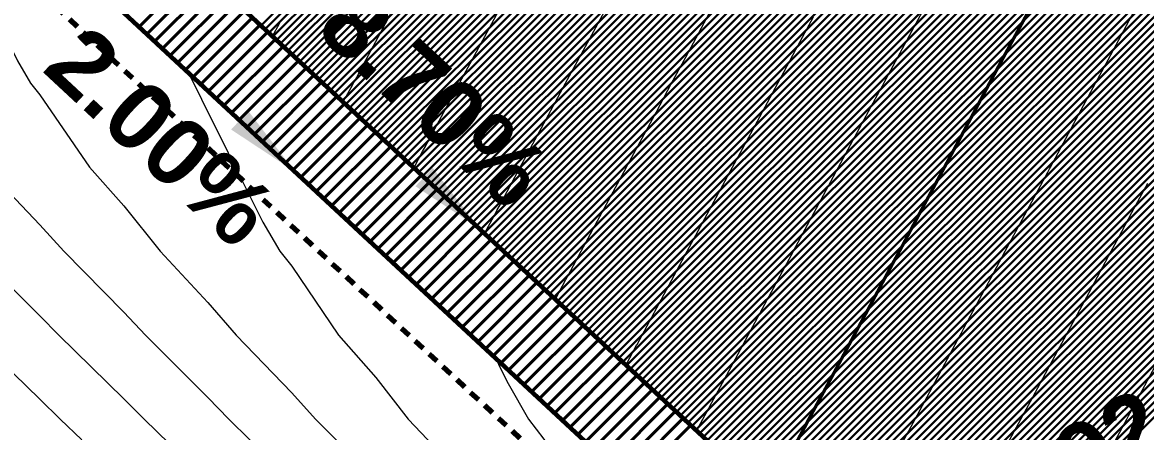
# Model space of a CAD drawing. Extents: x 2799052 to 2815686, y 1319509 to 1336143.
# Drawn here: x 2807515.69 to 2807529.06, y 1327789.5 to 1327794.37 of the extents above; entities that cross this region are included whole.
import ezdxf

# ---------------------------------------------------------------- set-up
doc = ezdxf.new("R2010")
doc.units = 0
doc.header["$LTSCALE"] = 0.5
doc.header["$MEASUREMENT"] = 0
doc.linetypes.add('HIDDEN', pattern=[0.375, 0.25, -0.125])
for name, color, linetype, lineweight in [('C-PRKG-CONC', 2, 'Continuous', 40), ('C-Road-Asph-Hach', 110, 'Continuous', 30), ('C-Strm-Foun-Dran', 6, 'HIDDEN', 70), ('C-Topo-Cont-10th', 8, 'Continuous', 13), ('C-TOPO-CONT-1FT', 7, 'Continuous', 40), ('C-TOPO-SLOP', 1, 'Continuous', 25), ('C-TOPO-SPOT', 2, 'Continuous', 25), ('C-WALL', 6, 'Continuous', 60), ('C-Wall-Hach', 130, 'Continuous', 40)]:
    doc.layers.add(name, color=color, linetype=linetype, lineweight=lineweight)
doc.layers.add('C-Road-Asph-Hach-Bdry', color=64, linetype='Continuous', lineweight=25, plot=False)
doc.layers.add('C-TOPO-USER', color=40, linetype='Continuous')
doc.styles.add('Swiss 721 BT', font='swissb.ttf', dxfattribs={"height": 2})

msp = doc.modelspace()

# ---------------------------------------------------------------- linework, layer by layer
at = {"layer": 'C-PRKG-CONC'}
msp.add_line((2807526.593, 1327786.827), (2807507.963, 1327804.165), dxfattribs=at)
at = {"layer": 'C-Road-Asph-Hach', "linetype": 'Continuous'}
for p, q in [((2807518.53, 1327794.331), (2807527.259, 1327803.059)), ((2807518.576, 1327794.288), (2807527.304, 1327803.016)), ((2807518.622, 1327794.246), (2807527.35, 1327802.973)), ((2807518.668, 1327794.203), (2807527.395, 1327802.93)), ((2807518.714, 1327794.161), (2807527.44, 1327802.887)), ((2807518.759, 1327794.118), (2807527.486, 1327802.844)), ((2807518.805, 1327794.075), (2807527.531, 1327802.801)), ((2807518.851, 1327794.033), (2807527.577, 1327802.758)), ((2807518.897, 1327793.99), (2807527.622, 1327802.715)), ((2807518.942, 1327793.947), (2807527.667, 1327802.672)), ((2807518.988, 1327793.905), (2807527.713, 1327802.629)), ((2807519.034, 1327793.862), (2807527.758, 1327802.586)), ((2807519.08, 1327793.82), (2807527.804, 1327802.543)), ((2807519.126, 1327793.777), (2807527.849, 1327802.5)), ((2807519.171, 1327793.734), (2807527.894, 1327802.457)), ((2807519.217, 1327793.692), (2807527.94, 1327802.414)), ((2807519.263, 1327793.649), (2807527.985, 1327802.371)), ((2807519.309, 1327793.607), (2807528.031, 1327802.328)), ((2807519.354, 1327793.564), (2807528.076, 1327802.286)), ((2807519.4, 1327793.521), (2807528.121, 1327802.243)), ((2807519.446, 1327793.479), (2807528.167, 1327802.2)), ((2807519.492, 1327793.436), (2807528.212, 1327802.157)), ((2807519.538, 1327793.394), (2807528.258, 1327802.114)), ((2807519.583, 1327793.351), (2807528.303, 1327802.071)), ((2807519.629, 1327793.308), (2807528.348, 1327802.028)), ((2807519.675, 1327793.266), (2807528.394, 1327801.985)), ((2807519.721, 1327793.223), (2807528.439, 1327801.942)), ((2807519.767, 1327793.181), (2807528.485, 1327801.899)), ((2807519.812, 1327793.138), (2807528.53, 1327801.856)), ((2807519.858, 1327793.095), (2807528.575, 1327801.813)), ((2807519.904, 1327793.053), (2807528.621, 1327801.77)), ((2807519.95, 1327793.01), (2807528.666, 1327801.727)), ((2807519.995, 1327792.968), (2807528.711, 1327801.684)), ((2807520.041, 1327792.925), (2807528.757, 1327801.641)), ((2807520.087, 1327792.882), (2807528.802, 1327801.598)), ((2807520.133, 1327792.84), (2807528.848, 1327801.555)), ((2807520.179, 1327792.797), (2807528.893, 1327801.512)), ((2807520.224, 1327792.754), (2807528.938, 1327801.469)), ((2807520.27, 1327792.712), (2807528.984, 1327801.426)), ((2807520.316, 1327792.669), (2807529.029, 1327801.383)), ((2807520.362, 1327792.627), (2807529.075, 1327801.34)), ((2807520.407, 1327792.584), (2807529.12, 1327801.297)), ((2807520.453, 1327792.541), (2807529.165, 1327801.254)), ((2807520.499, 1327792.499), (2807529.211, 1327801.211)), ((2807520.545, 1327792.456), (2807529.256, 1327801.168)), ((2807520.591, 1327792.414), (2807529.302, 1327801.125)), ((2807520.636, 1327792.371), (2807529.347, 1327801.082)), ((2807520.682, 1327792.328), (2807529.392, 1327801.039)), ((2807520.728, 1327792.286), (2807529.438, 1327800.996)), ((2807520.774, 1327792.243), (2807529.483, 1327800.953)), ((2807520.819, 1327792.201), (2807529.529, 1327800.91)), ((2807520.865, 1327792.158), (2807529.574, 1327800.867)), ((2807520.911, 1327792.115), (2807529.619, 1327800.824)), ((2807520.957, 1327792.073), (2807529.665, 1327800.781)), ((2807521.003, 1327792.03), (2807529.71, 1327800.738)), ((2807521.048, 1327791.988), (2807529.756, 1327800.695)), ((2807521.094, 1327791.945), (2807529.801, 1327800.652)), ((2807521.14, 1327791.902), (2807529.846, 1327800.609)), ((2807521.186, 1327791.86), (2807529.892, 1327800.566)), ((2807521.232, 1327791.817), (2807529.937, 1327800.523)), ((2807521.277, 1327791.775), (2807529.983, 1327800.48)), ((2807521.323, 1327791.732), (2807530.028, 1327800.437)), ((2807521.369, 1327791.689), (2807530.073, 1327800.394)), ((2807521.415, 1327791.647), (2807530.119, 1327800.351)), ((2807521.46, 1327791.604), (2807530.164, 1327800.308)), ((2807521.506, 1327791.562), (2807530.21, 1327800.265)), ((2807521.552, 1327791.519), (2807530.255, 1327800.222)), ((2807521.598, 1327791.476), (2807530.3, 1327800.179)), ((2807521.644, 1327791.434), (2807530.346, 1327800.136)), ((2807521.689, 1327791.391), (2807530.391, 1327800.093)), ((2807521.735, 1327791.348), (2807530.436, 1327800.05)), ((2807521.781, 1327791.306), (2807530.482, 1327800.007)), ((2807521.827, 1327791.263), (2807530.527, 1327799.964)), ((2807521.872, 1327791.221), (2807530.573, 1327799.921)), ((2807521.918, 1327791.178), (2807530.618, 1327799.878)), ((2807521.964, 1327791.135), (2807530.663, 1327799.835)), ((2807522.01, 1327791.093), (2807530.709, 1327799.792)), ((2807522.056, 1327791.05), (2807530.754, 1327799.749)), ((2807522.101, 1327791.008), (2807530.8, 1327799.706)), ((2807522.147, 1327790.965), (2807530.845, 1327799.663)), ((2807522.193, 1327790.922), (2807530.89, 1327799.62)), ((2807522.239, 1327790.88), (2807530.936, 1327799.577)), ((2807522.284, 1327790.837), (2807530.981, 1327799.534)), ((2807522.33, 1327790.795), (2807531.027, 1327799.491)), ((2807522.376, 1327790.752), (2807531.072, 1327799.448)), ((2807522.422, 1327790.709), (2807531.117, 1327799.405)), ((2807522.468, 1327790.667), (2807531.163, 1327799.362)), ((2807522.513, 1327790.624), (2807531.208, 1327799.319)), ((2807522.559, 1327790.582), (2807531.254, 1327799.276)), ((2807522.605, 1327790.539), (2807531.299, 1327799.233)), ((2807522.651, 1327790.496), (2807531.344, 1327799.19)), ((2807522.697, 1327790.454), (2807531.39, 1327799.147)), ((2807522.742, 1327790.411), (2807531.435, 1327799.104)), ((2807522.788, 1327790.369), (2807531.481, 1327799.061)), ((2807522.834, 1327790.326), (2807531.526, 1327799.018)), ((2807522.88, 1327790.283), (2807531.571, 1327798.975)), ((2807522.925, 1327790.241), (2807531.617, 1327798.932)), ((2807522.971, 1327790.198), (2807531.662, 1327798.889)), ((2807523.017, 1327790.155), (2807531.708, 1327798.846)), ((2807523.063, 1327790.113), (2807531.753, 1327798.803)), ((2807523.109, 1327790.07), (2807531.798, 1327798.76)), ((2807523.154, 1327790.028), (2807531.844, 1327798.717)), ((2807523.2, 1327789.985), (2807531.889, 1327798.674)), ((2807523.246, 1327789.942), (2807531.935, 1327798.631)), ((2807523.292, 1327789.9), (2807531.98, 1327798.588)), ((2807523.337, 1327789.857), (2807532.025, 1327798.545)), ((2807523.383, 1327789.815), (2807532.071, 1327798.502)), ((2807523.429, 1327789.772), (2807532.116, 1327798.459)), ((2807523.475, 1327789.729), (2807532.161, 1327798.416)), ((2807523.521, 1327789.687), (2807532.207, 1327798.373)), ((2807523.566, 1327789.644), (2807532.252, 1327798.33)), ((2807523.612, 1327789.602), (2807532.298, 1327798.287)), ((2807523.658, 1327789.559), (2807532.343, 1327798.244)), ((2807523.704, 1327789.516), (2807532.388, 1327798.201)), ((2807523.749, 1327789.474), (2807532.434, 1327798.158)), ((2807523.795, 1327789.431), (2807532.479, 1327798.115)), ((2807523.841, 1327789.389), (2807532.525, 1327798.072)), ((2807523.887, 1327789.346), (2807532.57, 1327798.029)), ((2807523.933, 1327789.303), (2807532.615, 1327797.986)), ((2807523.978, 1327789.261), (2807532.661, 1327797.943)), ((2807524.024, 1327789.218), (2807532.706, 1327797.9)), ((2807524.07, 1327789.176), (2807532.752, 1327797.857)), ((2807524.116, 1327789.133), (2807532.797, 1327797.814)), ((2807524.162, 1327789.09), (2807532.842, 1327797.771)), ((2807524.207, 1327789.048), (2807532.888, 1327797.728)), ((2807524.253, 1327789.005), (2807532.933, 1327797.685)), ((2807524.299, 1327788.962), (2807532.979, 1327797.642)), ((2807524.345, 1327788.92), (2807533.024, 1327797.599)), ((2807524.39, 1327788.877), (2807533.069, 1327797.556)), ((2807524.436, 1327788.835), (2807533.115, 1327797.513)), ((2807524.482, 1327788.792), (2807533.16, 1327797.47)), ((2807524.528, 1327788.749), (2807533.206, 1327797.427)), ((2807524.574, 1327788.707), (2807533.251, 1327797.384)), ((2807524.619, 1327788.664), (2807533.296, 1327797.341)), ((2807524.665, 1327788.622), (2807533.342, 1327797.298)), ((2807524.711, 1327788.579), (2807533.387, 1327797.255)), ((2807524.757, 1327788.536), (2807533.433, 1327797.212)), ((2807524.802, 1327788.494), (2807533.478, 1327797.169)), ((2807524.848, 1327788.451), (2807533.523, 1327797.126)), ((2807524.894, 1327788.409), (2807533.569, 1327797.083)), ((2807524.94, 1327788.366), (2807533.614, 1327797.04)), ((2807524.986, 1327788.323), (2807533.66, 1327796.997)), ((2807525.031, 1327788.281), (2807533.705, 1327796.954)), ((2807525.077, 1327788.238), (2807533.75, 1327796.911)), ((2807525.123, 1327788.196), (2807533.796, 1327796.868)), ((2807525.169, 1327788.153), (2807533.841, 1327796.825)), ((2807525.214, 1327788.11), (2807533.886, 1327796.782)), ((2807525.26, 1327788.068), (2807533.932, 1327796.739)), ((2807525.306, 1327788.025), (2807533.977, 1327796.696)), ((2807525.352, 1327787.983), (2807534.023, 1327796.653)), ((2807525.398, 1327787.94), (2807534.068, 1327796.61)), ((2807525.443, 1327787.897), (2807534.113, 1327796.567)), ((2807525.489, 1327787.855), (2807534.159, 1327796.524)), ((2807525.535, 1327787.812), (2807534.204, 1327796.481)), ((2807525.581, 1327787.769), (2807534.25, 1327796.438)), ((2807525.627, 1327787.727), (2807534.295, 1327796.395)), ((2807525.672, 1327787.684), (2807534.34, 1327796.352)), ((2807525.718, 1327787.642), (2807534.386, 1327796.309)), ((2807525.764, 1327787.599), (2807534.431, 1327796.266)), ((2807525.81, 1327787.556), (2807534.477, 1327796.223)), ((2807525.855, 1327787.514), (2807534.522, 1327796.18)), ((2807525.901, 1327787.471), (2807534.567, 1327796.137)), ((2807525.947, 1327787.429), (2807534.613, 1327796.094)), ((2807525.993, 1327787.386), (2807534.658, 1327796.051)), ((2807526.039, 1327787.343), (2807534.704, 1327796.008)), ((2807526.084, 1327787.301), (2807534.749, 1327795.965)), ((2807526.13, 1327787.258), (2807534.794, 1327795.922)), ((2807526.176, 1327787.216), (2807534.84, 1327795.879)), ((2807526.222, 1327787.173), (2807534.885, 1327795.836)), ((2807526.267, 1327787.13), (2807534.931, 1327795.793)), ((2807526.313, 1327787.088), (2807534.976, 1327795.75)), ((2807526.359, 1327787.045), (2807535.021, 1327795.708)), ((2807526.405, 1327787.003), (2807535.067, 1327795.665)), ((2807526.451, 1327786.96), (2807535.112, 1327795.622)), ((2807519.721, 1327793.223), (2807519.721, 1327793.223)), ((2807522.651, 1327790.496), (2807522.651, 1327790.496))]:
    msp.add_line(p, q, dxfattribs=at)
at = {"layer": 'C-Road-Asph-Hach-Bdry'}
msp.add_line((2807544.894, 1327769.795), (2807507.963, 1327804.165), dxfattribs=at)
msp.add_circle((2807368.688, 1327825.522), 8317.007, dxfattribs=at)
at = {"layer": 'C-Strm-Foun-Dran'}
msp.add_line((2807511.8, 1327798.546), (2807546.434, 1327766.313), dxfattribs=at)
at = {"layer": 'C-Topo-Cont-10th'}
for points, elevation in [([(2807517.895, 1327788.905), (2807517.135, 1327789.644), (2807516.895, 1327789.884), (2807516.121, 1327790.644), (2807515.895, 1327790.874), (2807515.118, 1327791.644), (2807514.895, 1327791.875), (2807514.128, 1327792.644), (2807513.895, 1327792.889), (2807513.15, 1327793.644), (2807512.895, 1327793.916), (2807512.18, 1327794.644), (2807511.895, 1327794.964), (2807511.227, 1327795.644), (2807510.895, 1327796.115), (2807510.396, 1327796.644), (2807509.895, 1327797.553), (2807509.839, 1327797.644), (2807509.784, 1327797.755), (2807509.342, 1327798.644), (2807509.315, 1327798.697), (2807509.096, 1327799.137)], 8296.7), ([(2807511.095, 1327799.07), (2807511.164, 1327798.932), (2807511.187, 1327798.886), (2807511.245, 1327798.769), (2807511.307, 1327798.644), (2807511.715, 1327797.823), (2807511.805, 1327797.644), (2807511.895, 1327797.462), (2807512.302, 1327796.644), (2807512.705, 1327795.833), (2807512.805, 1327795.644), (2807512.895, 1327795.535), (2807513.465, 1327794.644), (2807513.895, 1327794.175), (2807514.321, 1327793.644), (2807514.895, 1327793.033), (2807515.238, 1327792.644), (2807515.895, 1327791.959), (2807516.182, 1327791.644), (2807516.895, 1327790.918), (2807517.152, 1327790.644), (2807517.895, 1327789.901), (2807518.144, 1327789.644), (2807518.895, 1327788.905)], 8296.6), ([(2807514.001, 1327797.181), (2807514.013, 1327797.156), (2807514.583, 1327796.01), (2807514.637, 1327795.902), (2807514.765, 1327795.644), (2807514.895, 1327795.383), (2807515.263, 1327794.644), (2807515.627, 1327793.912), (2807515.782, 1327793.644), (2807515.895, 1327793.508), (2807516.487, 1327792.644), (2807516.895, 1327792.185), (2807517.329, 1327791.644), (2807517.895, 1327791.033), (2807518.23, 1327790.644), (2807518.895, 1327789.955), (2807519.177, 1327789.644), (2807519.895, 1327788.921)], 8296.5), ([(2807516.393, 1327789.395), (2807516.137, 1327789.644), (2807515.895, 1327789.881), (2807515.11, 1327790.644), (2807514.895, 1327790.857), (2807514.089, 1327791.644), (2807513.895, 1327791.838), (2807513.074, 1327792.644), (2807512.895, 1327792.824), (2807512.063, 1327793.644), (2807511.895, 1327793.814), (2807511.056, 1327794.644), (2807510.895, 1327794.806), (2807510.042, 1327795.644), (2807509.895, 1327795.796), (2807509.015, 1327796.644), (2807508.895, 1327796.802)], 8296.8), ([(2807526.167, 1327789.371), (2807526.314, 1327789.644), (2807526.517, 1327790.022), (2807526.851, 1327790.644), (2807526.866, 1327790.672), (2807526.895, 1327790.726), (2807527.216, 1327791.323), (2807527.388, 1327791.644), (2807527.565, 1327791.973), (2807527.895, 1327792.587), (2807527.915, 1327792.624), (2807527.925, 1327792.644), (2807528.264, 1327793.275), (2807528.462, 1327793.644), (2807528.613, 1327793.925), (2807528.895, 1327794.45), (2807528.963, 1327794.576), (2807528.999, 1327794.644), (2807529.312, 1327795.227)], 8292.9), ([(2807520.349, 1327792.639), (2807520.452, 1327792.83), (2807520.484, 1327792.891), (2807520.487, 1327792.895), (2807520.525, 1327792.967), (2807520.542, 1327792.997), (2807520.89, 1327793.644), (2807520.892, 1327793.647), (2807520.895, 1327793.653), (2807521.242, 1327794.297), (2807521.428, 1327794.644)], 8293.5), ([(2807521.19, 1327791.856), (2807521.304, 1327792.067), (2807521.34, 1327792.134), (2807521.341, 1327792.136), (2807521.363, 1327792.176), (2807521.614, 1327792.644), (2807521.713, 1327792.826), (2807521.895, 1327793.165), (2807522.063, 1327793.476), (2807522.153, 1327793.644), (2807522.413, 1327794.126), (2807522.691, 1327794.644)], 8293.4), ([(2807523.714, 1327789.506), (2807523.812, 1327789.688), (2807523.826, 1327789.713), (2807523.895, 1327789.842), (2807524.176, 1327790.363), (2807524.327, 1327790.644), (2807524.526, 1327791.013), (2807524.865, 1327791.644), (2807524.876, 1327791.663), (2807524.895, 1327791.699), (2807525.225, 1327792.313), (2807525.403, 1327792.644), (2807525.575, 1327792.963), (2807525.895, 1327793.558), (2807525.925, 1327793.614), (2807525.941, 1327793.644), (2807526.275, 1327794.264), (2807526.479, 1327794.644)], 8293.1), ([(2807522.032, 1327791.073), (2807522.156, 1327791.305), (2807522.184, 1327791.355), (2807522.339, 1327791.644), (2807522.534, 1327792.005), (2807522.877, 1327792.644), (2807522.884, 1327792.655), (2807522.895, 1327792.676), (2807523.234, 1327793.305), (2807523.416, 1327793.644), (2807523.584, 1327793.955), (2807523.895, 1327794.533)], 8293.3), ([(2807518.666, 1327794.205), (2807518.747, 1327794.356), (2807518.773, 1327794.403)], 8293.7), ([(2807519.507, 1327793.422), (2807519.599, 1327793.593), (2807519.628, 1327793.647), (2807519.633, 1327793.655), (2807519.667, 1327793.718), (2807519.711, 1327793.801), (2807519.721, 1327793.818), (2807519.895, 1327794.142), (2807520.071, 1327794.468)], 8293.6), ([(2807522.873, 1327790.29), (2807523.003, 1327790.531), (2807523.005, 1327790.534), (2807523.064, 1327790.644), (2807523.355, 1327791.184), (2807523.602, 1327791.644), (2807523.705, 1327791.834), (2807523.895, 1327792.188), (2807524.055, 1327792.484), (2807524.141, 1327792.644), (2807524.405, 1327793.134), (2807524.679, 1327793.644), (2807524.755, 1327793.784), (2807524.895, 1327794.045), (2807525.104, 1327794.434)], 8293.2), ([(2807517.661, 1327793.774), (2807517.695, 1327793.705), (2807517.944, 1327793.204), (2807518.022, 1327793.049), (2807518.138, 1327792.815), (2807518.332, 1327792.425), (2807518.548, 1327791.991), (2807518.753, 1327791.644), (2807518.895, 1327791.467), (2807519.452, 1327790.644), (2807519.895, 1327790.14), (2807520.281, 1327789.644), (2807520.895, 1327788.994)], 8296.4), ([(2807526.239, 1327787.157), (2807526.239, 1327787.158), (2807526.239, 1327787.158), (2807526.239, 1327787.158), (2807526.24, 1327787.16), (2807526.5, 1327787.644), (2807526.638, 1327787.9), (2807526.895, 1327788.378), (2807526.988, 1327788.551), (2807527.038, 1327788.644), (2807527.337, 1327789.201), (2807527.575, 1327789.644), (2807527.687, 1327789.852), (2807527.895, 1327790.24), (2807528.036, 1327790.503), (2807528.112, 1327790.644), (2807528.385, 1327791.153), (2807528.648, 1327791.644), (2807528.735, 1327791.804), (2807528.895, 1327792.103), (2807529.084, 1327792.455)], 8292.8), ([(2807521.321, 1327790.368), (2807521.356, 1327790.297), (2807521.42, 1327790.169), (2807521.47, 1327790.069), (2807521.712, 1327789.644), (2807521.895, 1327789.405), (2807522.384, 1327788.644), (2807522.895, 1327788.08), (2807523.214, 1327787.644), (2807523.459, 1327787.362), (2807523.813, 1327787.004), (2807523.887, 1327786.932), (2807523.928, 1327786.891), (2807523.961, 1327786.859), (2807523.965, 1327786.855), (2807523.967, 1327786.854), (2807523.971, 1327786.85), (2807523.966, 1327786.85), (2807523.962, 1327786.85), (2807523.951, 1327786.851), (2807523.893, 1327786.855)], 8296.3), ([(2807527.08, 1327786.374), (2807527.085, 1327786.384), (2807527.109, 1327786.429), (2807527.225, 1327786.644), (2807527.459, 1327787.08), (2807527.762, 1327787.644), (2807527.808, 1327787.73), (2807527.895, 1327787.892), (2807528.158, 1327788.381), (2807528.298, 1327788.644), (2807528.507, 1327789.032), (2807528.835, 1327789.644), (2807528.856, 1327789.683), (2807528.895, 1327789.755), (2807529.205, 1327790.333)], 8292.7)]:
    msp.add_lwpolyline(points, dxfattribs=dict(at, elevation=elevation))
at = {"layer": 'C-TOPO-CONT-1FT', "elevation": 8293}
msp.add_lwpolyline([(2807524.895, 1327789.353), (2807524.997, 1327789.542), (2807525.051, 1327789.644), (2807525.347, 1327790.192), (2807525.589, 1327790.644), (2807525.696, 1327790.842), (2807525.895, 1327791.212), (2807526.046, 1327791.493), (2807526.127, 1327791.644), (2807526.396, 1327792.143), (2807526.665, 1327792.644), (2807526.745, 1327792.793), (2807526.895, 1327793.072), (2807527.095, 1327793.444), (2807527.202, 1327793.644), (2807527.444, 1327794.094), (2807527.739, 1327794.644)], dxfattribs=at)
at = {"layer": 'C-TOPO-SLOP', "linetype": 'Continuous'}
for p, q in [((2807518.275, 1327793.203), (2807517.103, 1327794.293)), ((2807520.469, 1327792.527), (2807519.298, 1327793.617))]:
    msp.add_line(p, q, dxfattribs=at)
at = {"layer": 'C-TOPO-SLOP', "linetype": 'Continuous', "lineweight": 25}
for points in [[(2807518.377, 1327793.313), (2807518.933, 1327792.59), (2807518.172, 1327793.093)], [(2807520.571, 1327792.637), (2807521.128, 1327791.914), (2807520.367, 1327792.417)]]:
    msp.add_solid(points, dxfattribs=at)
at = {"layer": 'C-TOPO-USER', "elevation": 8293}
msp.add_lwpolyline([(2807524.895, 1327789.353), (2807524.997, 1327789.542), (2807525.051, 1327789.644), (2807525.347, 1327790.192), (2807525.589, 1327790.644), (2807525.696, 1327790.842), (2807525.895, 1327791.212), (2807526.046, 1327791.493), (2807526.127, 1327791.644), (2807526.396, 1327792.143), (2807526.665, 1327792.644), (2807526.745, 1327792.793), (2807526.895, 1327793.072), (2807527.095, 1327793.444), (2807527.202, 1327793.644), (2807527.444, 1327794.094), (2807527.739, 1327794.644)], dxfattribs=at)
at = {"layer": 'C-WALL'}
for p, q in [((2807548.554, 1327766.389), (2807512.411, 1327800.026)), ((2807512.003, 1327799.039), (2807547.141, 1327766.338))]:
    msp.add_line(p, q, dxfattribs=at)
at = {"layer": 'C-Wall-Hach', "linetype": 'Continuous'}
for p, q in [((2807517.079, 1327794.316), (2807517.786, 1327795.023)), ((2807517.17, 1327794.231), (2807517.878, 1327794.938)), ((2807517.262, 1327794.145), (2807517.97, 1327794.853)), ((2807517.354, 1327794.06), (2807518.061, 1327794.768)), ((2807517.445, 1327793.975), (2807518.153, 1327794.683)), ((2807517.537, 1327793.89), (2807518.244, 1327794.597)), ((2807517.628, 1327793.805), (2807518.336, 1327794.512)), ((2807517.72, 1327793.719), (2807518.427, 1327794.427)), ((2807517.811, 1327793.634), (2807518.519, 1327794.342)), ((2807517.903, 1327793.549), (2807518.61, 1327794.256)), ((2807517.994, 1327793.464), (2807518.702, 1327794.171)), ((2807518.086, 1327793.378), (2807518.794, 1327794.086)), ((2807518.178, 1327793.293), (2807518.885, 1327794.001)), ((2807518.269, 1327793.208), (2807518.977, 1327793.916)), ((2807518.361, 1327793.123), (2807519.068, 1327793.83)), ((2807518.452, 1327793.038), (2807519.16, 1327793.745)), ((2807518.544, 1327792.952), (2807519.251, 1327793.66)), ((2807518.635, 1327792.867), (2807519.343, 1327793.575)), ((2807518.727, 1327792.782), (2807519.435, 1327793.49)), ((2807518.819, 1327792.697), (2807519.526, 1327793.404)), ((2807518.91, 1327792.612), (2807519.618, 1327793.319)), ((2807519.002, 1327792.526), (2807519.709, 1327793.234)), ((2807519.093, 1327792.441), (2807519.801, 1327793.149)), ((2807519.185, 1327792.356), (2807519.892, 1327793.063)), ((2807519.276, 1327792.271), (2807519.984, 1327792.978)), ((2807519.368, 1327792.185), (2807520.075, 1327792.893)), ((2807519.459, 1327792.1), (2807520.167, 1327792.808)), ((2807519.551, 1327792.015), (2807520.259, 1327792.723)), ((2807519.643, 1327791.93), (2807520.35, 1327792.637)), ((2807519.734, 1327791.845), (2807520.442, 1327792.552)), ((2807519.826, 1327791.759), (2807520.533, 1327792.467)), ((2807519.917, 1327791.674), (2807520.625, 1327792.382)), ((2807520.009, 1327791.589), (2807520.716, 1327792.297)), ((2807519.368, 1327792.185), (2807519.368, 1327792.185)), ((2807520.1, 1327791.504), (2807520.808, 1327792.211)), ((2807520.192, 1327791.419), (2807520.9, 1327792.126)), ((2807520.284, 1327791.333), (2807520.991, 1327792.041)), ((2807520.375, 1327791.248), (2807521.083, 1327791.956)), ((2807520.467, 1327791.163), (2807521.174, 1327791.87)), ((2807520.558, 1327791.078), (2807521.266, 1327791.785)), ((2807520.65, 1327790.992), (2807521.357, 1327791.7)), ((2807520.741, 1327790.907), (2807521.449, 1327791.615)), ((2807520.833, 1327790.822), (2807521.54, 1327791.53)), ((2807520.924, 1327790.737), (2807521.632, 1327791.444)), ((2807521.016, 1327790.652), (2807521.724, 1327791.359)), ((2807521.108, 1327790.566), (2807521.815, 1327791.274)), ((2807521.199, 1327790.481), (2807521.907, 1327791.189)), ((2807521.291, 1327790.396), (2807521.998, 1327791.104)), ((2807521.382, 1327790.311), (2807522.09, 1327791.018)), ((2807521.474, 1327790.226), (2807522.181, 1327790.933)), ((2807521.565, 1327790.14), (2807522.273, 1327790.848)), ((2807521.657, 1327790.055), (2807522.365, 1327790.763)), ((2807521.749, 1327789.97), (2807522.456, 1327790.677)), ((2807521.84, 1327789.885), (2807522.548, 1327790.592)), ((2807521.932, 1327789.799), (2807522.639, 1327790.507)), ((2807522.023, 1327789.714), (2807522.731, 1327790.422)), ((2807522.115, 1327789.629), (2807522.822, 1327790.337)), ((2807522.206, 1327789.544), (2807522.914, 1327790.251)), ((2807522.298, 1327789.459), (2807523.005, 1327790.166)), ((2807522.389, 1327789.373), (2807523.097, 1327790.081)), ((2807522.481, 1327789.288), (2807523.189, 1327789.996)), ((2807522.573, 1327789.203), (2807523.28, 1327789.911)), ((2807522.664, 1327789.118), (2807523.372, 1327789.825)), ((2807522.756, 1327789.033), (2807523.463, 1327789.74)), ((2807522.847, 1327788.947), (2807523.555, 1327789.655)), ((2807522.939, 1327788.862), (2807523.646, 1327789.57))]:
    msp.add_line(p, q, dxfattribs=at)

# ---------------------------------------------------------------- texts
at = {"layer": 'C-TOPO-SLOP', "color": 1, "lineweight": 25, "style": 'Swiss 721 BT'}
for s, p in [('8.70%', (2807519.158, 1327794.261)), ('2.00%', (2807515.906, 1327793.8))]:
    msp.add_text(s, height=0.8, rotation=317.0567, dxfattribs=at).set_placement(p)
at = {"layer": 'C-TOPO-SPOT', "color": 2, "lineweight": 25, "style": 'Swiss 721 BT'}
msp.add_text('8292.80', height=0.8, rotation=30.7811, dxfattribs=at).set_placement((2807527.237, 1327788.084, 8293.841))

doc.saveas('drawing.dxf')
